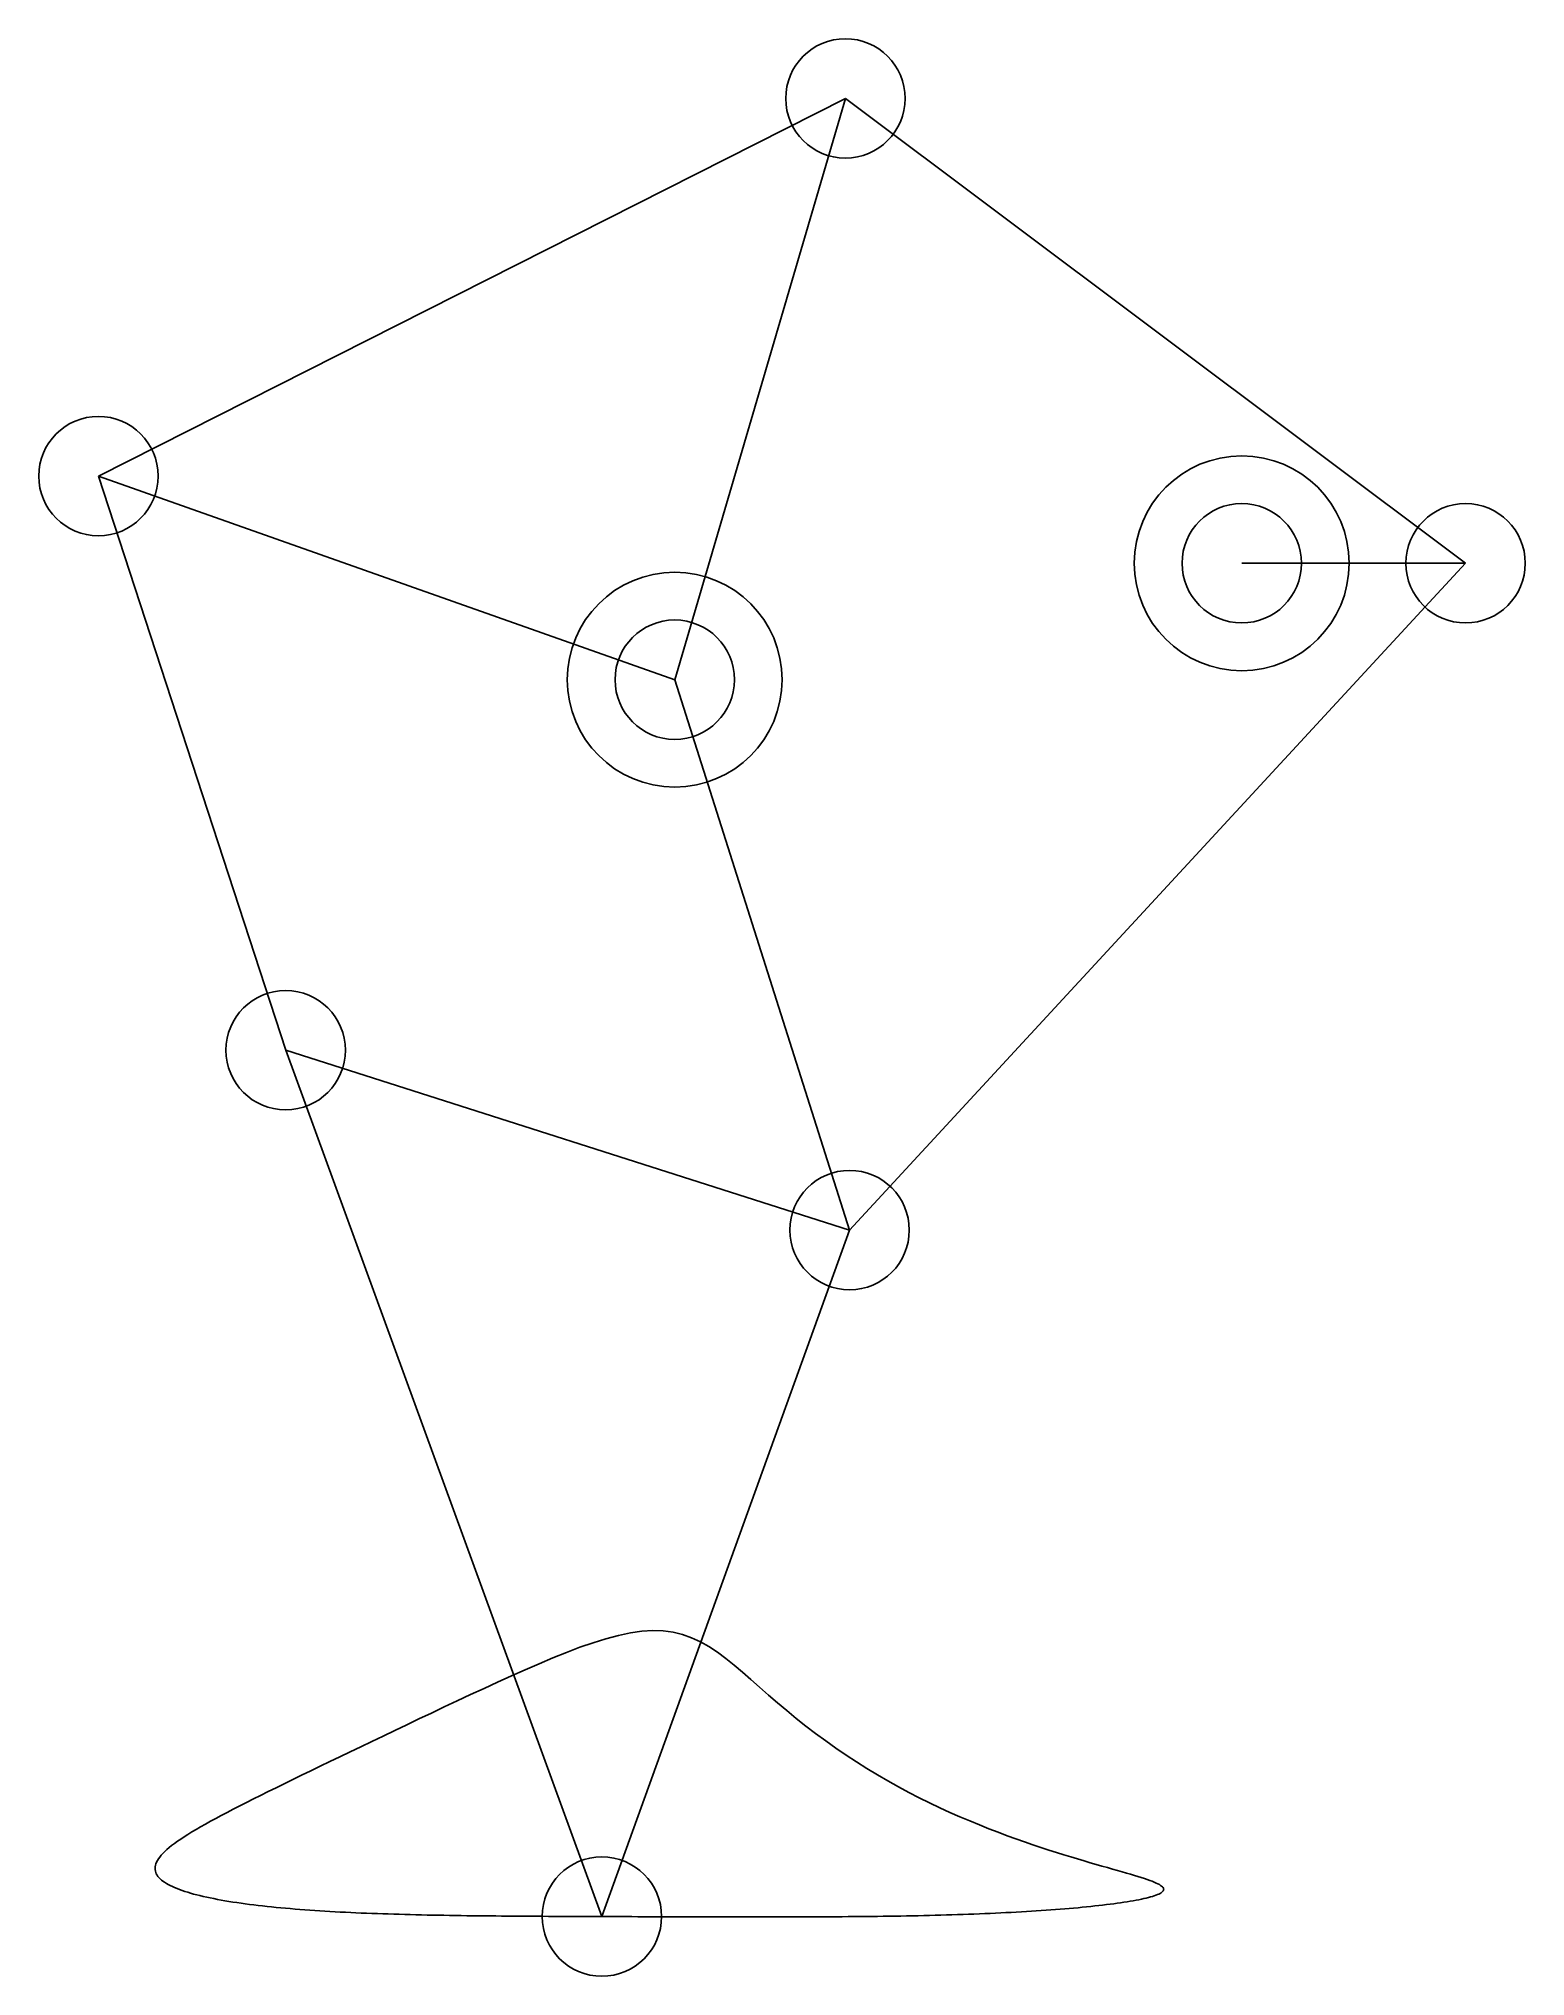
# Model space of a CAD drawing. Header units: metres. Extents: x -81 to 19, y -95 to 35.
import ezdxf

# ---------------------------------------------------------------- set-up
doc = ezdxf.new("R2010")
doc.units = ezdxf.units.M
for name, color, linetype in [('FOOTPATH', 4, 'CONTINUOUS'), ('GROUND', 3, 'CONTINUOUS'), ('LINKAGE', 1, 'CONTINUOUS'), ('PINS', 2, 'CONTINUOUS')]:
    doc.layers.add(name, color=color, linetype=linetype)

msp = doc.modelspace()

# ---------------------------------------------------------------- linework, layer by layer
at = {"layer": 'FOOTPATH'}
for p, q in [((-44.349834, -72.64984), (-45.251846, -72.991292)), ((-43.466423, -72.34142), (-44.349834, -72.64984)), ((-42.606463, -72.072989), (-43.466423, -72.34142)), ((-41.774281, -71.851437), (-42.606463, -72.072989)), ((-40.973378, -71.683203), (-41.774281, -71.851437)), ((-40.206164, -71.57386), (-40.973378, -71.683203)), ((-39.473749, -71.527719), (-40.206164, -71.57386)), ((-38.775835, -71.5475), (-39.473749, -71.527719)), ((-38.110716, -71.634121), (-38.775835, -71.5475)), ((-37.475392, -71.786639), (-38.110716, -71.634121)), ((-36.865793, -72.00234), (-37.475392, -71.786639)), ((-36.277062, -72.276961), (-36.865793, -72.00234)), ((-35.703895, -72.60502), (-36.277062, -72.276961)), ((-35.140867, -72.980186), (-35.703895, -72.60502)), ((-47.091347, -73.746976), (-48.018945, -74.149427)), ((-46.167371, -73.359074), (-47.091347, -73.746976)), ((-45.251846, -72.991292), (-46.167371, -73.359074)), ((-34.582736, -73.39566), (-35.140867, -72.980186)), ((-34.024693, -73.844513), (-34.582736, -73.39566)), ((-33.462537, -74.319974), (-34.024693, -73.844513)), ((-49.867693, -74.979279), (-50.781425, -75.399104)), ((-48.945716, -74.561572), (-49.867693, -74.979279)), ((-48.018945, -74.149427), (-48.945716, -74.561572)), ((-32.892794, -74.815642), (-33.462537, -74.319974)), ((-32.312764, -75.325624), (-32.892794, -74.815642)), ((-52.572961, -76.234397), (-53.446375, -76.645803)), ((-51.683989, -75.818232), (-52.572961, -76.234397)), ((-50.781425, -75.399104), (-51.683989, -75.818232)), ((-31.720517, -75.84462), (-32.312764, -75.325624)), ((-31.114849, -76.367953), (-31.720517, -75.84462)), ((-30.495218, -76.891561), (-31.114849, -76.367953)), ((-55.959312, -77.839009), (-56.758056, -78.220303)), ((-55.140621, -77.449057), (-55.959312, -77.839009)), ((-54.302667, -77.05105), (-55.140621, -77.449057)), ((-53.446375, -76.645803), (-54.302667, -77.05105)), ((-29.861652, -77.411968), (-30.495218, -76.891561)), ((-29.214664, -77.92624), (-29.861652, -77.411968)), ((-58.293896, -78.955317), (-59.030445, -79.308548)), ((-57.536362, -78.592505), (-58.293896, -78.955317)), ((-56.758056, -78.220303), (-57.536362, -78.592505)), ((-28.555157, -78.431933), (-29.214664, -77.92624)), ((-27.884344, -78.927036), (-28.555157, -78.431933)), ((-27.203669, -79.409923), (-27.884344, -78.927036)), ((-61.113356, -80.310071), (-61.765445, -80.624589)), ((-60.44019, -79.985929), (-61.113356, -80.310071)), ((-59.745891, -79.652096), (-60.44019, -79.985929)), ((-59.030445, -79.308548), (-59.745891, -79.652096)), ((-26.514737, -79.879303), (-27.203669, -79.409923)), ((-25.819263, -80.334176), (-26.514737, -79.879303)), ((-25.119021, -80.77379), (-25.819263, -80.334176)), ((-64.165152, -81.789013), (-64.71362, -82.057564)), ((-63.596256, -81.511632), (-64.165152, -81.789013)), ((-63.00677, -81.22522), (-63.596256, -81.511632)), ((-62.396545, -80.929593), (-63.00677, -81.22522)), ((-61.765445, -80.624589), (-62.396545, -80.929593)), ((-24.415801, -81.197614), (-25.119021, -80.77379)), ((-23.711383, -81.605301), (-24.415801, -81.197614)), ((-23.00751, -81.996663), (-23.711383, -81.605301)), ((-66.706816, -83.047903), (-67.155918, -83.275702)), ((-66.238238, -82.812432), (-66.706816, -83.047903)), ((-65.749977, -82.569044), (-66.238238, -82.812432)), ((-65.241834, -82.317499), (-65.749977, -82.569044)), ((-64.71362, -82.057564), (-65.241834, -82.317499)), ((-22.305867, -82.371652), (-23.00751, -81.996663)), ((-21.608068, -82.730334), (-22.305867, -82.371652)), ((-20.915647, -83.072874), (-21.608068, -82.730334)), ((-20.230045, -83.399522), (-20.915647, -83.072874)), ((-69.116952, -84.308285), (-69.453887, -84.495243)), ((-68.761912, -84.115132), (-69.116952, -84.308285)), ((-68.388524, -83.915543), (-68.761912, -84.115132)), ((-67.99655, -83.709274), (-68.388524, -83.915543)), ((-67.585756, -83.496076), (-67.99655, -83.709274)), ((-67.155918, -83.275702), (-67.585756, -83.496076)), ((-19.552614, -83.710597), (-20.230045, -83.399522)), ((-18.884605, -84.006477), (-19.552614, -83.710597)), ((-18.227176, -84.287587), (-18.884605, -84.006477)), ((-17.581387, -84.554389), (-18.227176, -84.287587)), ((-71.32707, -85.649732), (-71.528536, -85.795191)), ((-71.109618, -85.499809), (-71.32707, -85.649732)), ((-70.875902, -85.34523), (-71.109618, -85.499809)), ((-70.625649, -85.185794), (-70.875902, -85.34523)), ((-70.358587, -85.021295), (-70.625649, -85.185794)), ((-70.074447, -84.851518), (-70.358587, -85.021295)), ((-69.772967, -84.676243), (-70.074447, -84.851518)), ((-69.453887, -84.495243), (-69.772967, -84.676243)), ((-16.948202, -84.807379), (-17.581387, -84.554389)), ((-16.328494, -85.047071), (-16.948202, -84.807379)), ((-15.723048, -85.274), (-16.328494, -85.047071)), ((-15.132562, -85.488708), (-15.723048, -85.274)), ((-14.557651, -85.691744), (-15.132562, -85.488708)), ((-13.998856, -85.883661), (-14.557651, -85.691744)), ((-72.668832, -86.931558), (-72.725951, -87.041334)), ((-72.598549, -86.818835), (-72.668832, -86.931558)), ((-72.514822, -86.703046), (-72.598549, -86.818835)), ((-72.417368, -86.584065), (-72.514822, -86.703046)), ((-72.305906, -86.461759), (-72.417368, -86.584065)), ((-72.180152, -86.335988), (-72.305906, -86.461759)), ((-72.039821, -86.206605), (-72.180152, -86.335988)), ((-71.88463, -86.073454), (-72.039821, -86.206605)), ((-71.714296, -85.936373), (-71.88463, -86.073454)), ((-71.528536, -85.795191), (-71.714296, -85.936373)), ((-13.456641, -86.065006), (-13.998856, -85.883661)), ((-12.931403, -86.236323), (-13.456641, -86.065006)), ((-12.423476, -86.398147), (-12.931403, -86.236323)), ((-11.933129, -86.551002), (-12.423476, -86.398147)), ((-11.460579, -86.6954), (-11.933129, -86.551002)), ((-11.005989, -86.831838), (-11.460579, -86.6954)), ((-10.569474, -86.960796), (-11.005989, -86.831838)), ((-10.151105, -87.082741), (-10.569474, -86.960796)), ((-72.8211, -87.35408), (-72.828328, -87.453134)), ((-72.828328, -87.453134), (-72.823764, -87.549744)), ((-72.823764, -87.549744), (-72.807674, -87.643992)), ((-72.801809, -87.252492), (-72.8211, -87.35408)), ((-72.807674, -87.643992), (-72.78032, -87.735958)), ((-72.770184, -87.148277), (-72.801809, -87.252492)), ((-72.78032, -87.735958), (-72.741964, -87.825714)), ((-72.725951, -87.041334), (-72.770184, -87.148277)), ((-72.741964, -87.825714), (-72.692863, -87.913328)), ((-72.692863, -87.913328), (-72.633269, -87.998865)), ((-72.633269, -87.998865), (-72.563432, -88.082386)), ((-72.563432, -88.082386), (-72.4836, -88.163946)), ((-72.4836, -88.163946), (-72.394013, -88.243598)), ((-72.394013, -88.243598), (-72.294911, -88.321392)), ((-9.750911, -87.198119), (-10.151105, -87.082741)), ((-9.368884, -87.307359), (-9.750911, -87.198119)), ((-9.004983, -87.410872), (-9.368884, -87.307359)), ((-8.659135, -87.509047), (-9.004983, -87.410872)), ((-8.331239, -87.602259), (-8.659135, -87.509047)), ((-8.021168, -87.69086), (-8.331239, -87.602259)), ((-7.728772, -87.775185), (-8.021168, -87.69086)), ((-7.453883, -87.85555), (-7.728772, -87.775185)), ((-7.196312, -87.932253), (-7.453883, -87.85555)), ((-6.955854, -88.005574), (-7.196312, -87.932253)), ((-6.732291, -88.075776), (-6.955854, -88.005574)), ((-6.525391, -88.143104), (-6.732291, -88.075776)), ((-6.334914, -88.20779), (-6.525391, -88.143104)), ((-6.160607, -88.270046), (-6.334914, -88.20779)), ((-6.00221, -88.330072), (-6.160607, -88.270046)), ((-72.294911, -88.321392), (-72.186529, -88.397373)), ((-72.186529, -88.397373), (-72.069096, -88.471584)), ((-72.069096, -88.471584), (-71.942841, -88.544065)), ((-71.942841, -88.544065), (-71.807985, -88.614855)), ((-71.807985, -88.614855), (-71.664749, -88.683989)), ((-71.664749, -88.683989), (-71.513345, -88.751499)), ((-71.513345, -88.751499), (-71.353986, -88.817417)), ((-71.353986, -88.817417), (-71.186879, -88.881772)), ((-71.186879, -88.881772), (-71.012225, -88.944591)), ((-71.012225, -88.944591), (-70.830225, -89.005901)), ((-70.830225, -89.005901), (-70.641072, -89.065725)), ((-70.641072, -89.065725), (-70.444959, -89.124089)), ((-70.444959, -89.124089), (-70.242072, -89.181013)), ((-70.242072, -89.181013), (-70.032594, -89.236518)), ((-70.032594, -89.236518), (-69.816706, -89.290626)), ((-69.816706, -89.290626), (-69.594582, -89.343356)), ((-69.594582, -89.343356), (-69.366396, -89.394726)), ((-69.366396, -89.394726), (-69.132314, -89.444755)), ((-69.132314, -89.444755), (-68.892503, -89.493461)), ((-68.892503, -89.493461), (-68.647122, -89.540861)), ((-68.647122, -89.540861), (-68.39633, -89.586971)), ((-68.39633, -89.586971), (-68.14028, -89.631809)), ((-7.085061, -89.596392), (-6.901415, -89.560935)), ((-6.901415, -89.560935), (-6.725979, -89.525039)), ((-6.725979, -89.525039), (-6.558979, -89.488709)), ((-6.558979, -89.488709), (-6.400642, -89.451945)), ((-6.400642, -89.451945), (-6.251203, -89.414749)), ((-6.251203, -89.414749), (-6.110898, -89.377119)), ((-6.110898, -89.377119), (-5.979968, -89.33905)), ((-5.859459, -88.388052), (-6.00221, -88.330072)), ((-5.979968, -89.33905), (-5.858658, -89.300536)), ((-5.732082, -88.444157), (-5.859459, -88.388052)), ((-5.858658, -89.300536), (-5.747216, -89.261567)), ((-5.747216, -89.261567), (-5.645894, -89.22213)), ((-5.619801, -88.498545), (-5.732082, -88.444157)), ((-5.645894, -89.22213), (-5.55495, -89.182208)), ((-5.522339, -88.551361), (-5.619801, -88.498545)), ((-5.55495, -89.182208), (-5.474642, -89.141781)), ((-5.439412, -88.602737), (-5.522339, -88.551361)), ((-5.474642, -89.141781), (-5.405235, -89.100824)), ((-5.370736, -88.652796), (-5.439412, -88.602737)), ((-5.405235, -89.100824), (-5.346994, -89.059308)), ((-5.316027, -88.701649), (-5.370736, -88.652796)), ((-5.346994, -89.059308), (-5.300191, -89.017198)), ((-5.274998, -88.749396), (-5.316027, -88.701649)), ((-5.300191, -89.017198), (-5.265096, -88.974455)), ((-5.247363, -88.79613), (-5.274998, -88.749396)), ((-5.265096, -88.974455), (-5.241987, -88.931032)), ((-5.232839, -88.841932), (-5.247363, -88.79613)), ((-5.241987, -88.931032), (-5.231141, -88.886877)), ((-5.231141, -88.886877), (-5.232839, -88.841932)), ((-68.14028, -89.631809), (-67.879123, -89.675391)), ((-67.879123, -89.675391), (-67.613006, -89.717734)), ((-67.613006, -89.717734), (-67.342074, -89.758854)), ((-67.342074, -89.758854), (-67.066465, -89.798766)), ((-67.066465, -89.798766), (-66.786319, -89.837488)), ((-66.786319, -89.837488), (-66.501768, -89.875036)), ((-66.501768, -89.875036), (-66.212943, -89.911425)), ((-66.212943, -89.911425), (-65.919973, -89.946672)), ((-65.919973, -89.946672), (-65.622982, -89.980795)), ((-65.622982, -89.980795), (-65.322091, -90.013809)), ((-65.322091, -90.013809), (-65.01742, -90.045731)), ((-65.01742, -90.045731), (-64.709083, -90.07658)), ((-64.709083, -90.07658), (-64.397195, -90.106371)), ((-64.397195, -90.106371), (-64.081865, -90.135123)), ((-64.081865, -90.135123), (-63.7632, -90.162854)), ((-63.7632, -90.162854), (-63.441305, -90.189581)), ((-63.441305, -90.189581), (-63.116282, -90.215322)), ((-63.116282, -90.215322), (-62.788231, -90.240097)), ((-62.788231, -90.240097), (-62.457247, -90.263925)), ((-62.457247, -90.263925), (-62.123425, -90.286823)), ((-62.123425, -90.286823), (-61.786857, -90.308812)), ((-61.786857, -90.308812), (-61.447632, -90.329911)), ((-61.447632, -90.329911), (-61.105836, -90.35014)), ((-61.105836, -90.35014), (-60.761554, -90.369518)), ((-60.761554, -90.369518), (-60.414868, -90.388066)), ((-60.414868, -90.388066), (-60.065858, -90.405805)), ((-60.065858, -90.405805), (-59.714602, -90.422754)), ((-59.714602, -90.422754), (-59.361174, -90.438934)), ((-59.361174, -90.438934), (-59.005648, -90.454366)), ((-59.005648, -90.454366), (-58.648095, -90.469072)), ((-58.648095, -90.469072), (-58.288584, -90.483071)), ((-58.288584, -90.483071), (-57.927182, -90.496386)), ((-57.927182, -90.496386), (-57.563954, -90.509037)), ((-57.563954, -90.509037), (-57.198962, -90.521046)), ((-57.198962, -90.521046), (-56.832269, -90.532433)), ((-56.832269, -90.532433), (-56.463933, -90.54322)), ((-56.463933, -90.54322), (-56.094012, -90.553428)), ((-56.094012, -90.553428), (-55.72256, -90.563078)), ((-55.72256, -90.563078), (-55.349633, -90.572192)), ((-55.349633, -90.572192), (-54.975283, -90.58079)), ((-54.975283, -90.58079), (-54.599559, -90.588893)), ((-54.599559, -90.588893), (-54.222511, -90.596521)), ((-54.222511, -90.596521), (-53.844186, -90.603696)), ((-53.844186, -90.603696), (-53.46463, -90.610437)), ((-53.46463, -90.610437), (-53.083887, -90.616765)), ((-53.083887, -90.616765), (-52.702, -90.622699)), ((-52.702, -90.622699), (-52.319011, -90.628259)), ((-52.319011, -90.628259), (-51.934958, -90.633463)), ((-51.934958, -90.633463), (-51.549882, -90.638332)), ((-51.549882, -90.638332), (-51.163819, -90.642883)), ((-51.163819, -90.642883), (-50.776806, -90.647135)), ((-50.776806, -90.647135), (-50.388877, -90.651106)), ((-50.388877, -90.651106), (-50.000067, -90.654812)), ((-50.000067, -90.654812), (-49.610408, -90.658271)), ((-49.610408, -90.658271), (-49.219932, -90.6615)), ((-49.219932, -90.6615), (-48.828669, -90.664514)), ((-48.828669, -90.664514), (-48.436648, -90.667328)), ((-48.436648, -90.667328), (-48.043899, -90.669959)), ((-48.043899, -90.669959), (-47.65045, -90.672419)), ((-47.65045, -90.672419), (-47.256327, -90.674724)), ((-47.256327, -90.674724), (-46.861555, -90.676886)), ((-46.861555, -90.676886), (-46.466162, -90.678918)), ((-46.466162, -90.678918), (-46.07017, -90.680833)), ((-46.07017, -90.680833), (-45.673605, -90.682641)), ((-45.673605, -90.682641), (-45.276489, -90.684354)), ((-45.276489, -90.684354), (-44.878845, -90.685982)), ((-44.878845, -90.685982), (-44.480696, -90.687534)), ((-44.480696, -90.687534), (-44.082062, -90.68902)), ((-44.082062, -90.68902), (-43.682966, -90.690447)), ((-43.682966, -90.690447), (-43.283428, -90.691823)), ((-43.283428, -90.691823), (-42.883468, -90.693154)), ((-42.883468, -90.693154), (-42.483107, -90.694448)), ((-42.483107, -90.694448), (-42.082366, -90.695709)), ((-42.082366, -90.695709), (-41.681262, -90.696942)), ((-41.681262, -90.696942), (-41.279817, -90.69815)), ((-41.279817, -90.69815), (-40.87805, -90.699338)), ((-40.87805, -90.699338), (-40.475979, -90.700508)), ((-40.475979, -90.700508), (-40.073625, -90.701661)), ((-40.073625, -90.701661), (-39.671007, -90.702799)), ((-39.671007, -90.702799), (-39.268145, -90.703921)), ((-39.268145, -90.703921), (-38.865057, -90.705028)), ((-38.865057, -90.705028), (-38.461765, -90.706118)), ((-38.461765, -90.706118), (-38.058287, -90.70719)), ((-38.058287, -90.70719), (-37.654645, -90.708241)), ((-37.654645, -90.708241), (-37.25086, -90.709268)), ((-37.25086, -90.709268), (-36.846951, -90.710267)), ((-36.846951, -90.710267), (-36.442941, -90.711233)), ((-36.442941, -90.711233), (-36.038851, -90.712161)), ((-36.038851, -90.712161), (-35.634705, -90.713046)), ((-35.634705, -90.713046), (-35.230524, -90.713881)), ((-35.230524, -90.713881), (-34.826334, -90.714658)), ((-34.826334, -90.714658), (-34.422157, -90.71537)), ((-34.422157, -90.71537), (-34.01802, -90.716009)), ((-34.01802, -90.716009), (-33.613948, -90.716565)), ((-33.613948, -90.716565), (-33.209967, -90.71703)), ((-33.209967, -90.71703), (-32.806106, -90.717392)), ((-32.806106, -90.717392), (-32.402391, -90.717643)), ((-32.402391, -90.717643), (-31.998854, -90.71777)), ((-31.998854, -90.71777), (-31.595524, -90.717762)), ((-31.595524, -90.717762), (-31.192433, -90.717607)), ((-31.192433, -90.717607), (-30.789612, -90.717293)), ((-30.789612, -90.717293), (-30.387097, -90.716807)), ((-30.387097, -90.716807), (-29.984921, -90.716136)), ((-29.984921, -90.716136), (-29.58312, -90.715267)), ((-29.58312, -90.715267), (-29.181733, -90.714186)), ((-29.181733, -90.714186), (-28.780797, -90.712878)), ((-28.780797, -90.712878), (-28.380352, -90.71133)), ((-28.380352, -90.71133), (-27.980441, -90.709527)), ((-27.980441, -90.709527), (-27.581106, -90.707455)), ((-27.581106, -90.707455), (-27.182391, -90.705098)), ((-27.182391, -90.705098), (-26.784342, -90.702441)), ((-26.784342, -90.702441), (-26.387007, -90.69947)), ((-26.387007, -90.69947), (-25.990435, -90.696169)), ((-25.990435, -90.696169), (-25.594677, -90.692524)), ((-25.594677, -90.692524), (-25.199785, -90.688518)), ((-25.199785, -90.688518), (-24.805814, -90.684138)), ((-24.805814, -90.684138), (-24.412819, -90.679368)), ((-24.412819, -90.679368), (-24.020858, -90.674193)), ((-24.020858, -90.674193), (-23.629992, -90.668598)), ((-23.629992, -90.668598), (-23.240282, -90.66257)), ((-23.240282, -90.66257), (-22.851792, -90.656093)), ((-22.851792, -90.656093), (-22.464587, -90.649154)), ((-22.464587, -90.649154), (-22.078735, -90.641738)), ((-22.078735, -90.641738), (-21.694305, -90.633833)), ((-21.694305, -90.633833), (-21.311371, -90.625425)), ((-21.311371, -90.625425), (-20.930004, -90.616502)), ((-20.930004, -90.616502), (-20.550283, -90.607051)), ((-20.550283, -90.607051), (-20.172284, -90.597061)), ((-20.172284, -90.597061), (-19.79609, -90.58652)), ((-19.79609, -90.58652), (-19.421782, -90.575418)), ((-19.421782, -90.575418), (-19.049447, -90.563743)), ((-19.049447, -90.563743), (-18.679172, -90.551488)), ((-18.679172, -90.551488), (-18.311046, -90.538641)), ((-18.311046, -90.538641), (-17.945164, -90.525196)), ((-17.945164, -90.525196), (-17.581619, -90.511145)), ((-17.581619, -90.511145), (-17.220509, -90.496479)), ((-17.220509, -90.496479), (-16.861935, -90.481194)), ((-16.861935, -90.481194), (-16.505999, -90.465282)), ((-16.505999, -90.465282), (-16.152808, -90.44874)), ((-16.152808, -90.44874), (-15.802468, -90.431563)), ((-15.802468, -90.431563), (-15.455091, -90.413748)), ((-15.455091, -90.413748), (-15.11079, -90.395292)), ((-15.11079, -90.395292), (-14.769683, -90.376194)), ((-14.769683, -90.376194), (-14.431887, -90.356452)), ((-14.431887, -90.356452), (-14.097527, -90.336066)), ((-14.097527, -90.336066), (-13.766726, -90.315038)), ((-13.766726, -90.315038), (-13.439613, -90.293367)), ((-13.439613, -90.293367), (-13.116318, -90.271057)), ((-13.116318, -90.271057), (-12.796977, -90.24811)), ((-12.796977, -90.24811), (-12.481727, -90.224531)), ((-12.481727, -90.224531), (-12.170707, -90.200324)), ((-12.170707, -90.200324), (-11.864063, -90.175493)), ((-11.864063, -90.175493), (-11.561939, -90.150046)), ((-11.561939, -90.150046), (-11.264488, -90.123989)), ((-11.264488, -90.123989), (-10.971863, -90.097329)), ((-10.971863, -90.097329), (-10.684219, -90.070073)), ((-10.684219, -90.070073), (-10.401719, -90.042232)), ((-10.401719, -90.042232), (-10.124525, -90.013813)), ((-10.124525, -90.013813), (-9.852805, -89.984826)), ((-9.852805, -89.984826), (-9.58673, -89.955281)), ((-9.58673, -89.955281), (-9.326474, -89.925187)), ((-9.326474, -89.925187), (-9.072217, -89.894557)), ((-9.072217, -89.894557), (-8.824139, -89.863399)), ((-8.824139, -89.863399), (-8.582426, -89.831724)), ((-8.582426, -89.831724), (-8.347268, -89.799544)), ((-8.347268, -89.799544), (-8.118857, -89.766868)), ((-8.118857, -89.766868), (-7.897392, -89.733707)), ((-7.897392, -89.733707), (-7.683073, -89.70007)), ((-7.683073, -89.70007), (-7.476105, -89.665966)), ((-7.476105, -89.665966), (-7.276696, -89.631404)), ((-7.276696, -89.631404), (-7.085061, -89.596392))]:
    msp.add_line(p, q, dxfattribs=at)
at = {"layer": 'GROUND'}
for centre in [(0, 0), (-38, -7.8)]:
    msp.add_circle(centre, 7.2, dxfattribs=at)
at = {"layer": 'LINKAGE'}
for p, q in [((-26.561985, 31.152895), (-76.621842, 5.844347)), ((-38, -7.8), (-26.561985, 31.152895)), ((15, 0), (-26.561985, 31.152895)), ((-38, -7.8), (-76.621842, 5.844347)), ((-76.621842, 5.844347), (-64.073966, -32.630081)), ((15, 0), (-26.279474, -44.687439)), ((0, 0), (15, 0)), ((-38, -7.8), (-26.279474, -44.687439)), ((-26.279474, -44.687439), (-64.073966, -32.630081)), ((-64.073966, -32.630081), (-42.883468, -90.693154)), ((-26.279474, -44.687439), (-42.883468, -90.693154))]:
    msp.add_line(p, q, dxfattribs=at)
at = {"layer": 'PINS'}
for centre in [(-26.561985, 31.152895), (-76.621842, 5.844347), (0, 0), (15, 0), (-38, -7.8), (-64.073966, -32.630081), (-26.279474, -44.687439), (-42.883468, -90.693154)]:
    msp.add_circle(centre, 4, dxfattribs=at)

doc.saveas('drawing.dxf')
